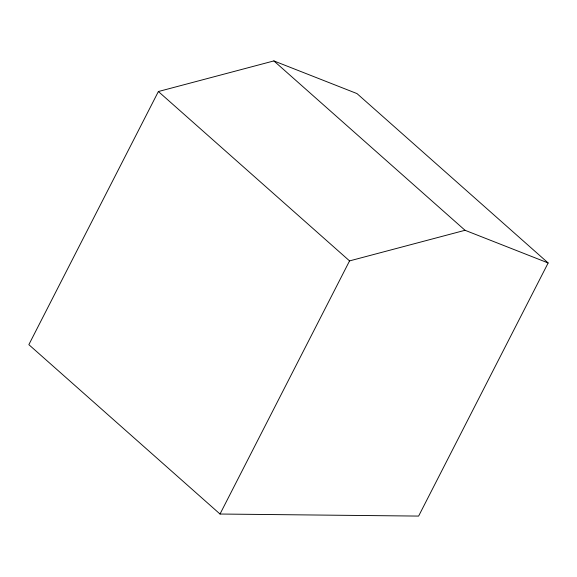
<?xml version="1.0" encoding="UTF-8"?>
<svg xmlns="http://www.w3.org/2000/svg" width="577" height="577" viewBox="0 0 577 577"><rect width="100%" height="100%" fill="white"/><g stroke="black" fill="none" stroke-linecap="round" stroke-linejoin="round"><path stroke-width="0.87" d="M158.379 91.527L28.85 344.657L220.017 514.028L418.621 516.083L548.15 262.961L356.983 93.582L273.873 60.917L158.379 91.527L349.554 260.898L465.04 230.288L548.15 262.961M220.017 514.028L349.554 260.898M273.873 60.917L465.04 230.288"/></g></svg>
